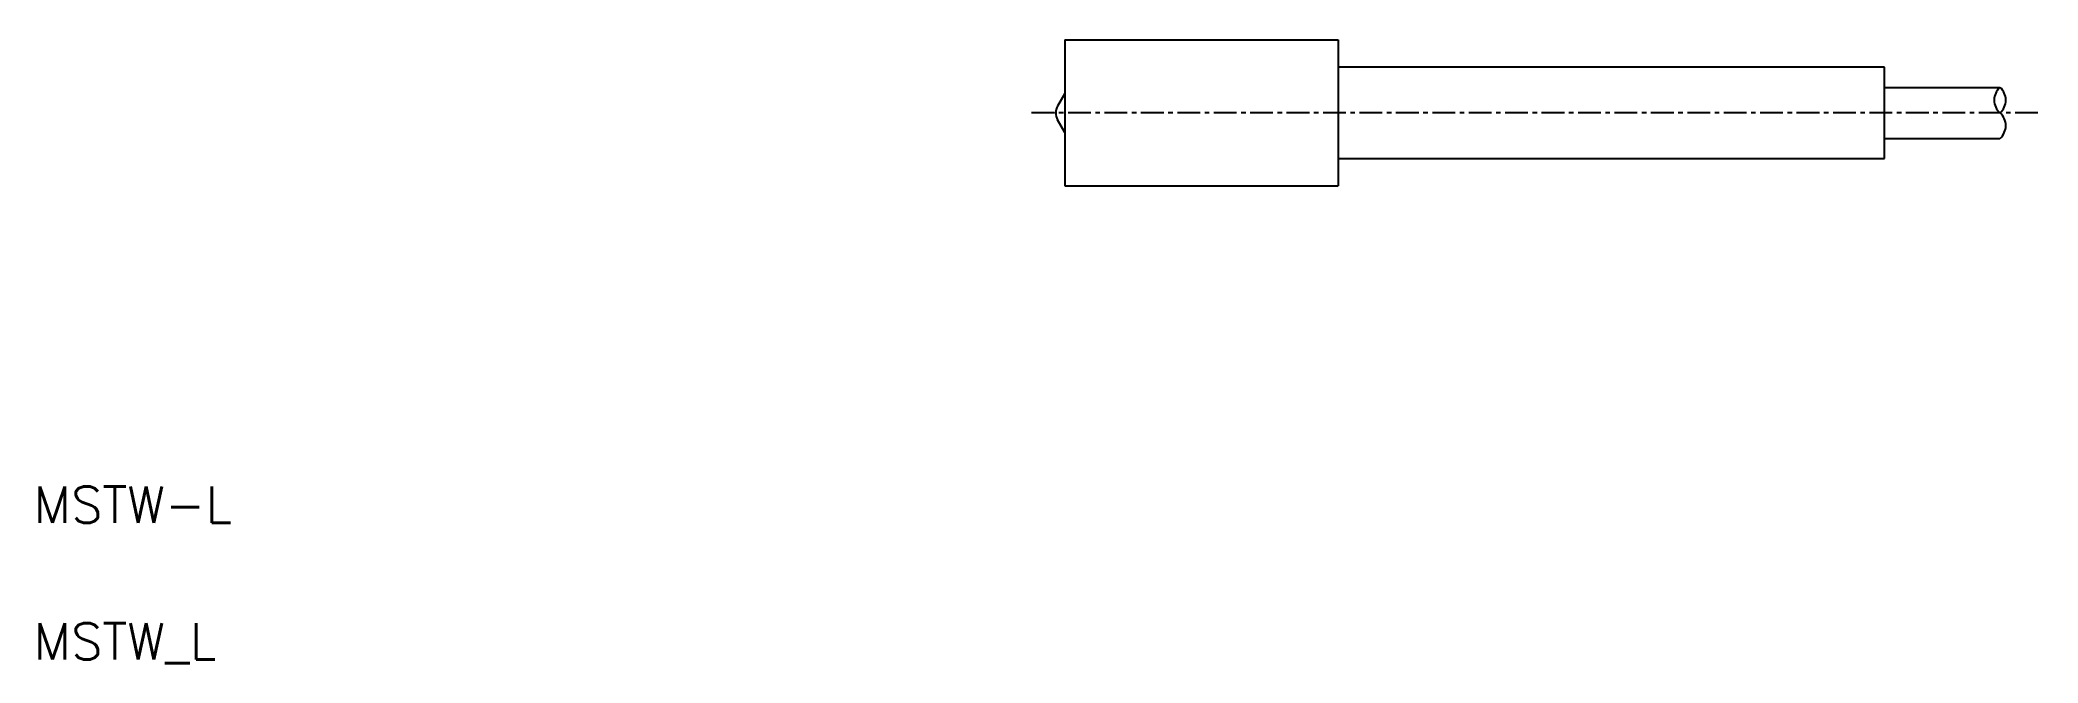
# Model space of a CAD drawing. Extents: x 5 to 115, y 5 to 39.
import ezdxf

# ---------------------------------------------------------------- set-up
doc = ezdxf.new("R2010")
doc.units = 0
doc.linetypes.add('CENTER', pattern=[2, 1.25, -0.25, 0.25, -0.25])
doc.layers.get('0').update_dxf_attribs({"linetype": 'CONTINUOUS'})
doc.layers.add('CENTER', color=1, linetype='CENTER')
doc.styles.get("Standard").update_dxf_attribs({"font": 'txt.shx', "bigfont": 'bigfont.shx'})

msp = doc.modelspace()

# ---------------------------------------------------------------- linework, layer by layer
at = {"color": 7, "linetype": 'CONTINUOUS'}
for p, q in [((61.61, 39), (76.61, 39)), ((61.61, 39), (61.61, 31)), ((76.61, 39), (76.61, 31)), ((106.61, 37.5), (76.61, 37.5)), ((76.61, 37.5), (76.61, 32.5)), ((106.61, 32.5), (106.61, 37.5)), ((106.61, 36.4), (112.95, 36.4)), ((61.61, 36.07), (61.21, 35.37)), ((61.61, 33.93), (61.21, 34.62)), ((106.61, 33.6), (112.95, 33.6)), ((76.61, 32.5), (106.61, 32.5)), ((61.61, 31), (76.61, 31))]:
    msp.add_line(p, q, dxfattribs=at)
at = {"color": 3, "linetype": 'CONTINUOUS'}
for centre, start, end in [((113.57, 35.7), 131.4096, 228.5891), ((112.34, 35.7), 311.4109, 48.5904), ((112.34, 34.3), 311.4096, 48.5891)]:
    msp.add_arc(centre, 0.933, start, end, dxfattribs=at)
at = {"color": 7, "linetype": 'CONTINUOUS'}
msp.add_arc((61.86, 35), 0.75, 150, 210, dxfattribs=at)
msp.add_point((61.11, 35), dxfattribs=at)
at = {"layer": 'CENTER', "color": 1, "linetype": 'CENTER'}
msp.add_line((115.04, 35), (59.72, 35), dxfattribs=at)

# ---------------------------------------------------------------- texts
at = {"color": 7, "linetype": 'CONTINUOUS'}
for s, p in [('MSTW-L', (5, 12.5)), ('MSTW_L', (5, 5))]:
    msp.add_text(s, height=2, dxfattribs=at).set_placement(p)

doc.saveas('drawing.dxf')
